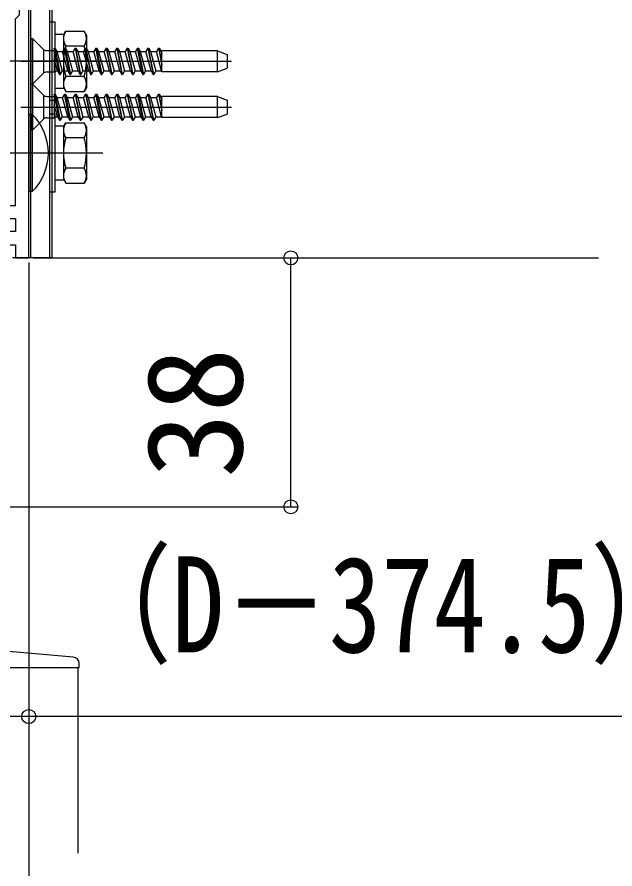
# Model space of a CAD drawing. Units: millimetres, scale not verified. Extents: x -873 to 877, y -1304 to 1297.
# Drawn here: x -549.4 to -458.1, y -672.5 to -542.5 of the extents above; entities that cross this region are included whole.
import ezdxf
from ezdxf.enums import TextEntityAlignment as Align

# ---------------------------------------------------------------- set-up
doc = ezdxf.new("R2010")
doc.units = ezdxf.units.MM
doc.header["$LTSCALE"] = 8
for name, color, linetype in [('0-3_YKK_11', 7, 'Continuous'), ('0-5_YKK_12', 2, 'Continuous'), ('0-6_YKK_13', 4, 'Continuous'), ('0-7_YKK_D', 6, 'Continuous')]:
    doc.layers.add(name, color=color, linetype=linetype)
doc.styles.add('ＭＳ ゴシック', font='')
doc.styles.get('ＭＳ ゴシック').set_extended_font_data('MS Gothic')

msp = doc.modelspace()

# ---------------------------------------------------------------- linework, layer by layer
at = {"layer": '0-3_YKK_11'}
for points in [[(-547.6, -547.361), (-547.6, -476.707), (-540.497, -475.454), (-540.337, -475.304), (-539.796, -475.209), (-539.594, -475.295), (-533.152, -474.159), (-533.499, -472.19), (-548.199, -474.782)], [(-576.7, -568.053), (-576.7, -569.853), (-569.6, -569.853), (-568.2, -571.253), (-566.1, -571.253), (-565.6, -570.753), (-559.6, -570.753), (-559.1, -571.253), (-549.6, -571.253), (-549.6, -542.753), (-549, -542.153), (-549, -486.153), (-556.8, -486.153)], [(-594.6, -567.003), (-590.85, -563.253), (-584.35, -563.253), (-580.6, -567.003), (-580.6, -567.753), (-578.1, -567.753), (-578.1, -571.253), (-582.6, -571.253), (-582.6, -573.253), (-574.874, -573.253), (-560.196, -573.253), (-549.6, -573.253), (-549.6, -575.253), (-551.6, -575.253), (-551.6, -577.253), (-549.6, -577.253), (-549.6, -579.253), (-547.6, -579.253), (-547.6, -551.551), (-547.6, -547.361)]]:
    msp.add_lwpolyline(points, dxfattribs=at)
at = {"layer": '0-5_YKK_12'}
for p, q in [((-544.1, -524.253), (-544.1, -579.253)), ((-536.3, -549.253), (-565.257, -549.253)), ((-548.8, -549.253), (-516.639, -549.253)), ((-548.8, -556.253), (-516.639, -556.253)), ((-536.3, -563.253), (-565.257, -563.253)), ((-544.1, -579.253), (-460.63, -579.253)), ((-540.1, -641.756), (-540.1, -670.113))]:
    msp.add_line(p, q, dxfattribs=at)
at = {"layer": '0-6_YKK_13'}
for p, q in [((-547.3, -579.253), (-547.3, -524.253)), ((-544.4, -579.253), (-544.4, -524.253)), ((-542.3, -545.253), (-541.943, -544.634)), ((-541.943, -544.634), (-539.157, -544.634)), ((-538.8, -545.253), (-539.157, -544.634)), ((-547.3, -545.753), (-547.05, -545.753)), ((-547.3, -545.753), (-547.3, -552.753)), ((-547.05, -545.753), (-545.419, -547.384)), ((-547.05, -545.753), (-547.05, -552.753)), ((-543.6, -545.103), (-543.6, -553.403)), ((-543.6, -545.103), (-542.3, -545.103)), ((-542.3, -545.103), (-542.3, -553.403)), ((-542.3, -545.253), (-542.3, -553.253)), ((-538.8, -545.253), (-538.8, -553.253)), ((-542.917, -551.253), (-543.712, -547.253)), ((-543.712, -547.253), (-543.612, -547.253)), ((-543.712, -547.253), (-543.712, -550.888)), ((-543.612, -547.253), (-543.309, -547.778)), ((-543.612, -547.253), (-542.817, -551.253)), ((-542.122, -547.253), (-542.426, -547.778)), ((-542.3, -546.753), (-542.3, -551.753)), ((-541.327, -551.253), (-542.122, -547.253)), ((-542.022, -547.253), (-541.227, -551.253)), ((-539.157, -546.944), (-541.943, -546.944)), ((-540.532, -547.253), (-540.836, -547.778)), ((-540.532, -547.253), (-539.737, -551.253)), ((-540.532, -547.253), (-540.432, -547.253)), ((-539.637, -551.253), (-540.432, -547.253)), ((-540.432, -547.253), (-540.129, -547.778)), ((-538.942, -547.253), (-539.246, -547.778)), ((-538.942, -547.253), (-538.147, -551.253)), ((-538.942, -547.253), (-538.842, -547.253)), ((-538.842, -547.253), (-538.539, -547.778)), ((-537.352, -547.253), (-537.656, -547.778)), ((-536.557, -551.253), (-537.352, -547.253)), ((-537.352, -547.253), (-537.252, -547.253)), ((-537.252, -547.253), (-536.457, -551.253)), ((-537.252, -547.253), (-536.949, -547.778)), ((-535.762, -547.253), (-536.066, -547.778)), ((-535.762, -547.253), (-535.662, -547.253)), ((-535.762, -547.253), (-534.967, -551.253)), ((-534.867, -551.253), (-535.662, -547.253)), ((-535.662, -547.253), (-535.359, -547.778)), ((-534.172, -547.253), (-534.476, -547.778)), ((-534.172, -547.253), (-533.377, -551.253)), ((-534.172, -547.253), (-534.072, -547.253)), ((-534.072, -547.253), (-533.769, -547.778)), ((-533.277, -551.253), (-534.072, -547.253)), ((-532.582, -547.253), (-532.886, -547.778)), ((-532.582, -547.253), (-531.787, -551.253)), ((-532.582, -547.253), (-532.482, -547.253)), ((-531.687, -551.253), (-532.482, -547.253)), ((-532.482, -547.253), (-532.179, -547.778)), ((-530.992, -547.253), (-531.296, -547.778)), ((-530.197, -551.253), (-530.992, -547.253)), ((-530.992, -547.253), (-530.892, -547.253)), ((-530.892, -547.253), (-530.097, -551.253)), ((-530.892, -547.253), (-530.589, -547.778)), ((-529.402, -547.253), (-529.706, -547.778)), ((-529.402, -547.253), (-528.607, -551.253)), ((-529.402, -547.253), (-529.302, -547.253)), ((-528.507, -551.253), (-529.302, -547.253)), ((-529.302, -547.253), (-528.999, -547.778)), ((-527.812, -547.253), (-528.116, -547.778)), ((-527.812, -547.253), (-527.3, -549.832)), ((-527.3, -549.329), (-527.712, -547.253)), ((-545.3, -551.024), (-545.3, -547.482)), ((-544.854, -547.618), (-543.712, -547.618)), ((-543.309, -547.778), (-542.514, -550.728)), ((-543.309, -547.778), (-542.426, -547.778)), ((-541.631, -550.728), (-542.426, -547.778)), ((-541.719, -547.778), (-540.924, -550.728)), ((-541.719, -547.778), (-540.836, -547.778)), ((-540.041, -550.728), (-540.836, -547.778)), ((-540.129, -547.778), (-539.334, -550.728)), ((-540.129, -547.778), (-539.246, -547.778)), ((-538.451, -550.728), (-539.246, -547.778)), ((-538.539, -547.778), (-537.744, -550.728)), ((-538.539, -547.778), (-537.656, -547.778)), ((-536.861, -550.728), (-537.656, -547.778)), ((-536.949, -547.778), (-536.154, -550.728)), ((-536.949, -547.778), (-536.066, -547.778)), ((-535.271, -550.728), (-536.066, -547.778)), ((-535.359, -547.778), (-534.564, -550.728)), ((-535.359, -547.778), (-534.476, -547.778)), ((-533.681, -550.728), (-534.476, -547.778)), ((-533.769, -547.778), (-532.974, -550.728)), ((-533.769, -547.778), (-532.886, -547.778)), ((-532.091, -550.728), (-532.886, -547.778)), ((-532.179, -547.778), (-531.384, -550.728)), ((-532.179, -547.778), (-531.296, -547.778)), ((-530.501, -550.728), (-531.296, -547.778)), ((-530.589, -547.778), (-529.794, -550.728)), ((-530.589, -547.778), (-529.706, -547.778)), ((-528.911, -550.728), (-529.706, -547.778)), ((-528.999, -547.778), (-528.204, -550.728)), ((-528.999, -547.778), (-528.116, -547.778)), ((-527.321, -550.728), (-528.116, -547.778)), ((-527.409, -547.778), (-527.3, -547.778)), ((-518.8, -547.653), (-527.3, -547.653)), ((-527.3, -550.853), (-527.3, -547.653)), ((-518.8, -550.853), (-518.8, -547.653)), ((-518.8, -547.653), (-517.3, -548.199)), ((-517.3, -548.199), (-517.3, -550.307)), ((-543.221, -550.728), (-543.712, -548.903)), ((-547.05, -552.753), (-545.419, -551.122)), ((-544.854, -550.888), (-543.712, -550.888)), ((-543.712, -550.728), (-543.221, -550.728)), ((-543.221, -550.728), (-542.917, -551.253)), ((-542.917, -551.253), (-542.817, -551.253)), ((-542.514, -550.728), (-542.817, -551.253)), ((-542.514, -550.728), (-541.631, -550.728)), ((-540.924, -550.728), (-541.227, -551.253)), ((-540.924, -550.728), (-540.041, -550.728)), ((-540.041, -550.728), (-539.737, -551.253)), ((-539.737, -551.253), (-539.637, -551.253)), ((-539.334, -550.728), (-539.637, -551.253)), ((-539.334, -550.728), (-538.451, -550.728)), ((-538.451, -550.728), (-538.147, -551.253)), ((-538.147, -551.253), (-538.047, -551.253)), ((-537.744, -550.728), (-536.861, -550.728)), ((-536.861, -550.728), (-536.557, -551.253)), ((-536.557, -551.253), (-536.457, -551.253)), ((-536.154, -550.728), (-536.457, -551.253)), ((-536.154, -550.728), (-535.271, -550.728)), ((-535.271, -550.728), (-534.967, -551.253)), ((-534.967, -551.253), (-534.867, -551.253)), ((-534.564, -550.728), (-534.867, -551.253)), ((-534.564, -550.728), (-533.681, -550.728)), ((-532.974, -550.728), (-533.277, -551.253)), ((-532.974, -550.728), (-532.091, -550.728)), ((-532.091, -550.728), (-531.787, -551.253)), ((-531.787, -551.253), (-531.687, -551.253)), ((-531.384, -550.728), (-531.687, -551.253)), ((-531.384, -550.728), (-530.501, -550.728)), ((-530.501, -550.728), (-530.197, -551.253)), ((-530.197, -551.253), (-530.097, -551.253)), ((-529.794, -550.728), (-530.097, -551.253)), ((-529.794, -550.728), (-528.911, -550.728)), ((-528.911, -550.728), (-528.607, -551.253)), ((-528.607, -551.253), (-528.507, -551.253)), ((-528.204, -550.728), (-528.507, -551.253)), ((-528.204, -550.728), (-527.321, -550.728)), ((-527.321, -550.728), (-527.3, -550.764)), ((-518.8, -550.853), (-527.3, -550.853)), ((-518.8, -550.853), (-517.3, -550.307)), ((-539.157, -551.563), (-541.943, -551.563)), ((-547.3, -552.753), (-547.05, -552.753)), ((-547.3, -552.753), (-547.3, -559.753)), ((-547.3, -552.753), (-547.05, -552.753)), ((-547.05, -552.753), (-545.419, -554.384)), ((-547.05, -552.753), (-547.05, -559.753)), ((-542.3, -553.403), (-543.6, -553.403)), ((-542.3, -553.253), (-541.943, -553.872)), ((-538.8, -553.253), (-539.157, -553.872)), ((-545.3, -558.024), (-545.3, -554.482)), ((-544.854, -554.618), (-543.712, -554.618)), ((-542.917, -558.253), (-543.712, -554.253)), ((-543.712, -554.253), (-543.612, -554.253)), ((-543.712, -554.253), (-543.712, -557.888)), ((-543.612, -554.253), (-543.309, -554.778)), ((-543.612, -554.253), (-542.817, -558.253)), ((-543.309, -554.778), (-542.514, -557.728)), ((-543.309, -554.778), (-542.426, -554.778)), ((-542.122, -554.253), (-542.426, -554.778)), ((-541.631, -557.728), (-542.426, -554.778)), ((-541.327, -558.253), (-542.122, -554.253)), ((-542.022, -554.253), (-541.227, -558.253)), ((-541.943, -553.872), (-539.157, -553.872)), ((-541.719, -554.778), (-540.924, -557.728)), ((-541.719, -554.778), (-540.836, -554.778)), ((-540.532, -554.253), (-540.836, -554.778)), ((-540.041, -557.728), (-540.836, -554.778)), ((-540.532, -554.253), (-539.737, -558.253)), ((-540.532, -554.253), (-540.432, -554.253)), ((-539.637, -558.253), (-540.432, -554.253)), ((-540.432, -554.253), (-540.129, -554.778)), ((-540.129, -554.778), (-539.334, -557.728)), ((-540.129, -554.778), (-539.246, -554.778)), ((-538.942, -554.253), (-539.246, -554.778)), ((-538.451, -557.728), (-539.246, -554.778)), ((-538.942, -554.253), (-538.147, -558.253)), ((-538.942, -554.253), (-538.842, -554.253)), ((-538.842, -554.253), (-538.539, -554.778)), ((-538.539, -554.778), (-537.744, -557.728)), ((-538.539, -554.778), (-537.656, -554.778)), ((-537.352, -554.253), (-537.656, -554.778)), ((-536.861, -557.728), (-537.656, -554.778)), ((-536.557, -558.253), (-537.352, -554.253)), ((-537.352, -554.253), (-537.252, -554.253)), ((-537.252, -554.253), (-536.457, -558.253)), ((-537.252, -554.253), (-536.949, -554.778)), ((-536.949, -554.778), (-536.154, -557.728)), ((-536.949, -554.778), (-536.066, -554.778)), ((-535.762, -554.253), (-536.066, -554.778)), ((-535.271, -557.728), (-536.066, -554.778)), ((-535.762, -554.253), (-535.662, -554.253)), ((-535.762, -554.253), (-534.967, -558.253)), ((-534.867, -558.253), (-535.662, -554.253)), ((-535.662, -554.253), (-535.359, -554.778)), ((-535.359, -554.778), (-534.564, -557.728)), ((-535.359, -554.778), (-534.476, -554.778)), ((-534.172, -554.253), (-534.476, -554.778)), ((-533.681, -557.728), (-534.476, -554.778)), ((-534.172, -554.253), (-533.377, -558.253)), ((-534.172, -554.253), (-534.072, -554.253)), ((-534.072, -554.253), (-533.769, -554.778)), ((-533.277, -558.253), (-534.072, -554.253)), ((-533.769, -554.778), (-532.974, -557.728)), ((-533.769, -554.778), (-532.886, -554.778)), ((-532.582, -554.253), (-532.886, -554.778)), ((-532.091, -557.728), (-532.886, -554.778)), ((-532.582, -554.253), (-531.787, -558.253)), ((-532.582, -554.253), (-532.482, -554.253)), ((-531.687, -558.253), (-532.482, -554.253)), ((-532.482, -554.253), (-532.179, -554.778)), ((-532.179, -554.778), (-531.384, -557.728)), ((-532.179, -554.778), (-531.296, -554.778)), ((-530.992, -554.253), (-531.296, -554.778)), ((-530.501, -557.728), (-531.296, -554.778)), ((-530.197, -558.253), (-530.992, -554.253)), ((-530.992, -554.253), (-530.892, -554.253)), ((-530.892, -554.253), (-530.097, -558.253)), ((-530.892, -554.253), (-530.589, -554.778)), ((-530.589, -554.778), (-529.794, -557.728)), ((-530.589, -554.778), (-529.706, -554.778)), ((-529.402, -554.253), (-529.706, -554.778)), ((-528.911, -557.728), (-529.706, -554.778)), ((-529.402, -554.253), (-528.607, -558.253)), ((-529.402, -554.253), (-529.302, -554.253)), ((-528.507, -558.253), (-529.302, -554.253)), ((-529.302, -554.253), (-528.999, -554.778)), ((-528.999, -554.778), (-528.204, -557.728)), ((-528.999, -554.778), (-528.116, -554.778)), ((-527.812, -554.253), (-528.116, -554.778)), ((-527.321, -557.728), (-528.116, -554.778)), ((-527.812, -554.253), (-527.3, -556.832)), ((-527.3, -556.329), (-527.712, -554.253)), ((-527.409, -554.778), (-527.3, -554.778)), ((-518.8, -554.653), (-527.3, -554.653)), ((-527.3, -557.853), (-527.3, -554.653)), ((-518.8, -557.853), (-518.8, -554.653)), ((-518.8, -554.653), (-517.3, -555.199)), ((-543.221, -557.728), (-543.712, -555.903)), ((-517.3, -555.199), (-517.3, -557.307)), ((-547.091, -557.353), (-547.6, -557.353)), ((-547.6, -557.353), (-547.6, -569.153)), ((-543.712, -557.728), (-543.221, -557.728)), ((-543.221, -557.728), (-542.917, -558.253)), ((-542.514, -557.728), (-542.817, -558.253)), ((-542.514, -557.728), (-541.631, -557.728)), ((-540.924, -557.728), (-541.227, -558.253)), ((-540.924, -557.728), (-540.041, -557.728)), ((-540.041, -557.728), (-539.737, -558.253)), ((-539.334, -557.728), (-539.637, -558.253)), ((-539.334, -557.728), (-538.451, -557.728)), ((-538.451, -557.728), (-538.147, -558.253)), ((-537.744, -557.728), (-536.861, -557.728)), ((-536.861, -557.728), (-536.557, -558.253)), ((-536.154, -557.728), (-536.457, -558.253)), ((-536.154, -557.728), (-535.271, -557.728)), ((-535.271, -557.728), (-534.967, -558.253)), ((-534.564, -557.728), (-534.867, -558.253)), ((-534.564, -557.728), (-533.681, -557.728)), ((-532.974, -557.728), (-533.277, -558.253)), ((-532.974, -557.728), (-532.091, -557.728)), ((-532.091, -557.728), (-531.787, -558.253)), ((-531.384, -557.728), (-531.687, -558.253)), ((-531.384, -557.728), (-530.501, -557.728)), ((-530.501, -557.728), (-530.197, -558.253)), ((-529.794, -557.728), (-530.097, -558.253)), ((-529.794, -557.728), (-528.911, -557.728)), ((-528.911, -557.728), (-528.607, -558.253)), ((-528.204, -557.728), (-528.507, -558.253)), ((-528.204, -557.728), (-527.321, -557.728)), ((-527.321, -557.728), (-527.3, -557.764)), ((-518.8, -557.853), (-517.3, -557.307)), ((-547.05, -559.753), (-545.419, -558.122)), ((-544.854, -557.888), (-543.712, -557.888)), ((-542.917, -558.253), (-542.817, -558.253)), ((-542.3, -559.253), (-541.943, -558.634)), ((-541.943, -558.634), (-539.157, -558.634)), ((-539.737, -558.253), (-539.637, -558.253)), ((-538.8, -559.253), (-539.157, -558.634)), ((-538.147, -558.253), (-538.047, -558.253)), ((-536.557, -558.253), (-536.457, -558.253)), ((-534.967, -558.253), (-534.867, -558.253)), ((-531.787, -558.253), (-531.687, -558.253)), ((-530.197, -558.253), (-530.097, -558.253)), ((-528.607, -558.253), (-528.507, -558.253)), ((-518.8, -557.853), (-527.3, -557.853)), ((-547.3, -559.753), (-547.05, -559.753)), ((-543.6, -559.103), (-543.6, -567.403)), ((-543.6, -559.103), (-542.3, -559.103)), ((-542.3, -559.103), (-542.3, -567.403)), ((-542.3, -559.253), (-542.3, -567.253)), ((-538.8, -559.253), (-538.8, -567.253)), ((-542.3, -560.753), (-542.3, -565.753)), ((-539.157, -560.944), (-541.943, -560.944)), ((-539.157, -565.563), (-541.943, -565.563)), ((-542.3, -567.403), (-543.6, -567.403)), ((-542.3, -567.253), (-541.943, -567.872)), ((-541.943, -567.872), (-539.157, -567.872)), ((-538.8, -567.253), (-539.157, -567.872)), ((-547.6, -579.253), (-550.1, -579.253)), ((-540.813, -640.175), (-556.061, -638.842))]:
    msp.add_line(p, q, dxfattribs=at)
for points in [[(-547.6, -524.253), (-544.1, -524.253), (-544.1, -579.253), (-547.6, -579.253)], [(-544.4, -555.253), (-544.4, -543.253), (-543.6, -543.253), (-543.6, -555.253)], [(-544.4, -569.253), (-544.4, -557.253), (-543.6, -557.253), (-543.6, -569.253)]]:
    msp.add_lwpolyline(points, close=True, dxfattribs=at)
for points in [[(-542.122, -547.253), (-542.022, -547.253), (-541.719, -547.778)], [(-537.744, -550.728), (-538.047, -551.253), (-538.842, -547.253)], [(-527.812, -547.253), (-527.712, -547.253), (-527.409, -547.778), (-527.3, -548.184)], [(-541.631, -550.728), (-541.327, -551.253), (-541.227, -551.253)], [(-533.681, -550.728), (-533.377, -551.253), (-533.277, -551.253)], [(-542.122, -554.253), (-542.022, -554.253), (-541.719, -554.778)], [(-537.744, -557.728), (-538.047, -558.253), (-538.842, -554.253)], [(-527.812, -554.253), (-527.712, -554.253), (-527.409, -554.778), (-527.3, -555.184)], [(-547.091, -557.353), (-547.091, -569.153), (-547.6, -569.153)], [(-541.631, -557.728), (-541.327, -558.253), (-541.227, -558.253)], [(-533.681, -557.728), (-533.377, -558.253), (-533.277, -558.253)], [(-556.1, -641.756), (-539.9, -641.756), (-539.9, -641.172)]]:
    msp.add_lwpolyline(points, dxfattribs=at)
for centre, radius, start, end in [((-540.255, -545.789), 2.045, 145.61575, 214.38425), ((-540.845, -545.789), 2.045, 325.61575, 34.38425), ((-534.657, -549.253), 7.643, 162.41205, 197.58795), ((-546.443, -549.253), 7.643, 342.41205, 17.58795), ((-544.854, -546.818), 0.8, 225, 270), ((-544.854, -551.688), 0.8, 90, 135), ((-540.255, -552.717), 2.045, 145.61575, 214.38425), ((-540.845, -552.717), 2.045, 325.61575, 34.38425), ((-544.854, -553.818), 0.8, 225, 270), ((-552.832, -563.253), 8.232, 314.2189, 45.7811), ((-544.854, -558.688), 0.8, 90, 135), ((-540.255, -559.789), 2.045, 145.61575, 214.38425), ((-540.845, -559.789), 2.045, 325.61575, 34.38425), ((-534.657, -563.253), 7.643, 162.41205, 197.58795), ((-546.443, -563.253), 7.643, 342.41205, 17.58795), ((-540.255, -566.717), 2.045, 145.61575, 214.38425), ((-540.845, -566.717), 2.045, 325.61575, 34.38425), ((-540.9, -641.172), 1, 0, 85.00284)]:
    msp.add_arc(centre, radius, start, end, dxfattribs=at)
at = {"layer": '0-7_YKK_D'}
for p, q in [((-546.9, -579.253), (-506.6, -579.253)), ((-507.6, -617.253), (-507.6, -579.253)), ((-547.6, -579.953), (-547.6, -650.253)), ((-547.6, -579.953), (-547.6, -680.253)), ((-547.6, -579.953), (-547.6, -650.253)), ((-554.1, -617.253), (-506.6, -617.253)), ((-547.6, -649.253), (-627.6, -649.253)), ((-385.094, -649.253), (-547.6, -649.253))]:
    msp.add_line(p, q, dxfattribs=at)
for centre in [(-507.6, -579.253), (-507.6, -617.253), (-547.6, -649.253), (-547.6, -649.253)]:
    msp.add_circle(centre, 1.075, dxfattribs=at)

# ---------------------------------------------------------------- texts
at = {"layer": '0-7_YKK_D', "style": 'ＭＳ ゴシック'}
msp.add_text('38', height=14.66, rotation=90, dxfattribs=at).set_placement((-510.6, -612.855), align=Align.BOTTOM_LEFT)
at = {"layer": '0-7_YKK_D', "style": 'ＭＳ ゴシック', "width": 0.8}
msp.add_text('（D－374.5）／2', height=14.66, dxfattribs=at).set_placement((-541.756, -643.867), align=Align.BOTTOM_LEFT)

doc.saveas('drawing.dxf')
